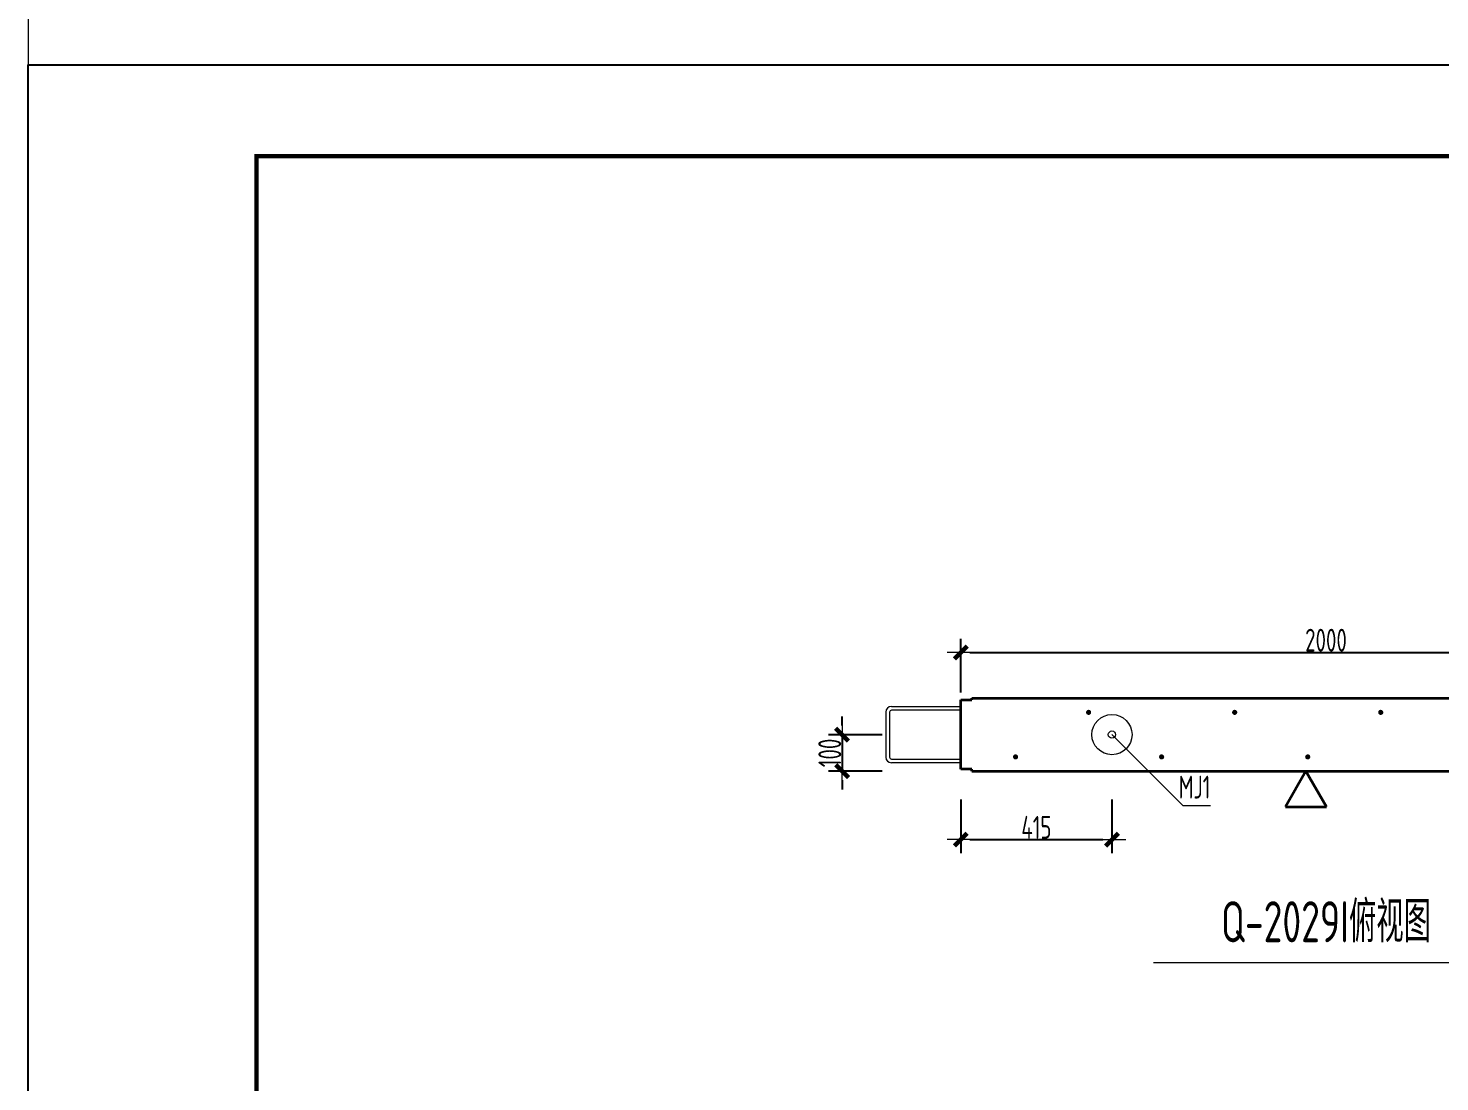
# Model space of a CAD drawing. Extents: x -85320 to 1679916, y -1321939 to 627.
# Drawn here: x 1617540 to 1633000, y -837012 to -825469 of the extents above; entities that cross this region are included whole.
import ezdxf
from ezdxf.enums import TextEntityAlignment as Align

# ---------------------------------------------------------------- set-up
doc = ezdxf.new("R2010")
doc.units = 0
doc.header["$LTSCALE"] = 1000
for name, color, linetype in [('BORDER', 7, 'Continuous'), ('打印线框', 7, 'Continuous'), ('拉模', 7, 'Continuous')]:
    doc.layers.add(name, color=color, linetype=linetype)
for name, color, linetype, lineweight in [('直线', 7, 'Continuous', 18), ('预制墙图名', 7, 'Continuous', 18), ('预制墙埋件', 8, 'Continuous', 18), ('预制墙墙身水平筋', 130, 'Continuous', 18), ('预制墙墙身纵向受力筋', 1, 'Continuous', 18), ('预制墙详图标注', 3, 'Continuous', 18), ('预制墙详图轮廓', 3, 'Continuous', 35)]:
    doc.layers.add(name, color=color, linetype=linetype, lineweight=lineweight)
doc.styles.add('样式 1', font='yjkeng.shx', dxfattribs={"width": 0.7, "bigfont": 'yjkchn.shx'})
doc.styles.add('样式 2', font='yjkeng.shx', dxfattribs={"width": 0.7, "bigfont": 'yjkchn.shx'})
doc.dimstyles.new('盈建科结构', dxfattribs={"dimscale": 100, "dimtxt": 2.5, "dimasz": 1, "dimexe": 1.5, "dimexo": 0.625, "dimgap": 0.1, "dimtad": 1, "dimdec": 0, "dimrnd": 1, "dimzin": 0, "dimdsep": 46, "dimtxsty": '样式 1', "dimblk": '_yjkbk', "dimblk1": 'ARCHTICK', "dimblk2": 'ARCHTICK', "dimcen": 0.09, "dimadec": 0, "dimazin": 0, "dimtfac": 1, "dimtdec": 4, "dimtix": 1, "dimtmove": 2, "dimatfit": 3, "dimfxl": 1, "dimtolj": 1, "dimtzin": 0, "dimarcsym": 0})

# ---------------------------------------------------------------- blocks, each defined once
blk = doc.blocks.new('_yjkbk')
blk.add_line((-1, 0), (1.5, 0))
blk.add_lwpolyline([(-0.7, -0.7, 0.5, 0.5, 0), (0.7, 0.7, 0.5, 0.5, 0)], format="xyseb")
blk = doc.blocks.new('*D1725')
at = {"layer": 'Defpoints', "color": 0, "transparency": 16777216}
for p in [(1626954, -833209), (1626454, -833609), (1626954, -833609)]:
    blk.add_point(p, dxfattribs=at)
at = {"layer": '预制墙详图标注', "color": 0, "lineweight": -2, "transparency": 16777216}
for p, q in [((1626454, -833109), (1626454, -833009)), ((1626891, -833209), (1626304, -833209)), ((1626454, -833209), (1626454, -833609)), ((1626891, -833609), (1626304, -833609)), ((1626454, -833709), (1626454, -833809))]:
    blk.add_line(p, q, dxfattribs=at)
at = {"layer": '预制墙详图标注', "color": 0, "lineweight": -2, "transparency": 16777216, "xscale": 100, "yscale": 100, "zscale": 100}
for p, rotation in [((1626454, -833209), 270), ((1626454, -833609), 90)]:
    blk.add_blockref('_yjkbk', p, dxfattribs=dict(at, rotation=rotation))
at = {"layer": '预制墙详图标注', "color": 0, "transparency": 16777216, "insert": (1626444, -833409), "char_height": 250, "attachment_point": 8, "rotation": 90, "style": '样式 1'}
blk.add_mtext('\\A1;100', dxfattribs=at)
blk = doc.blocks.new('_ArchTick')
at = {"color": 0, "linetype": 'ByBlock', "const_width": 0.4}
blk.add_lwpolyline([(-0.5, -0.5), (0.5, 0.5)], dxfattribs=at)
blk = doc.blocks.new('*D1727')
at = {"layer": 'Defpoints', "color": 0, "transparency": 16777216}
for p in [(1627754, -833859), (1629410, -833859), (1629410, -834359)]:
    blk.add_point(p, dxfattribs=at)
at = {"layer": '预制墙详图标注', "color": 0, "lineweight": -2, "transparency": 16777216}
for p, q in [((1627754, -833921), (1627754, -834509)), ((1629410, -833921), (1629410, -834509)), ((1627854, -834359), (1629310, -834359))]:
    blk.add_line(p, q, dxfattribs=at)
at = {"layer": '预制墙详图标注', "color": 0, "lineweight": -2, "transparency": 16777216, "xscale": 100, "yscale": 100, "zscale": 100, "rotation": 180}
blk.add_blockref('_yjkbk', (1627754, -834359), dxfattribs=at)
at = {"layer": '预制墙详图标注', "color": 0, "lineweight": -2, "transparency": 16777216, "xscale": 100, "yscale": 100, "zscale": 100}
blk.add_blockref('_yjkbk', (1629410, -834359), dxfattribs=at)
at = {"layer": '预制墙详图标注', "color": 0, "transparency": 16777216, "insert": (1628582, -834349), "char_height": 250, "attachment_point": 8, "style": '样式 1'}
blk.add_mtext('\\A1;415', dxfattribs=at)
blk = doc.blocks.new('*D1729')
at = {"layer": 'Defpoints', "color": 0, "transparency": 16777216}
for p in [(1635754, -832309), (1627754, -832809), (1635754, -832809)]:
    blk.add_point(p, dxfattribs=at)
at = {"layer": '预制墙详图标注', "color": 0, "lineweight": -2, "transparency": 16777216}
for p, q in [((1627754, -832746), (1627754, -832159)), ((1635754, -832746), (1635754, -832159)), ((1627854, -832309), (1635654, -832309))]:
    blk.add_line(p, q, dxfattribs=at)
at = {"layer": '预制墙详图标注', "color": 0, "lineweight": -2, "transparency": 16777216, "xscale": 100, "yscale": 100, "zscale": 100, "rotation": 180}
blk.add_blockref('_yjkbk', (1627754, -832309), dxfattribs=at)
at = {"layer": '预制墙详图标注', "color": 0, "lineweight": -2, "transparency": 16777216, "xscale": 100, "yscale": 100, "zscale": 100}
blk.add_blockref('_yjkbk', (1635754, -832309), dxfattribs=at)
at = {"layer": '预制墙详图标注', "color": 0, "transparency": 16777216, "insert": (1631754, -832299), "char_height": 250, "attachment_point": 8, "style": '样式 1'}
blk.add_mtext('\\A1;2000', dxfattribs=at)
blk = doc.blocks.new('图框1')
at = {"layer": 'BORDER', "const_width": 50}
blk.add_lwpolyline([(1377779, -823089), (1377779, -783089), (1433679, -783089), (1433679, -823089)], close=True, dxfattribs=at)
blk = doc.blocks.new('闭口左')
at = {"layer": '预制墙墙身水平筋', "color": 4}
for p, q in [((1032894, -832503), (1032894, -832999)), ((1032934, -832503), (1032934, -832999))]:
    blk.add_line(p, q, dxfattribs=at)
at = {"layer": '预制墙墙身水平筋', "lineweight": 18}
for p, q in [((1032954, -832443), (1033714, -832443)), ((1032954, -832443), (1033714, -832443)), ((1032954, -832443), (1033714, -832443)), ((1032954, -832443), (1033714, -832443)), ((1032954, -832443), (1033714, -832443)), ((1032954, -832443), (1033714, -832443)), ((1032954, -832443), (1033714, -832443)), ((1032954, -832443), (1033714, -832443)), ((1032954, -832443), (1033714, -832443)), ((1032954, -832443), (1033714, -832443)), ((1032954, -832443), (1033714, -832443)), ((1032954, -832443), (1033714, -832443)), ((1032954, -832443), (1033714, -832443)), ((1032954, -832443), (1033714, -832443)), ((1032954, -832443), (1033714, -832443)), ((1033714, -832483), (1032954, -832483)), ((1033714, -832483), (1032954, -832483)), ((1033714, -832483), (1032954, -832483)), ((1033714, -832483), (1032954, -832483)), ((1033714, -832483), (1032954, -832483)), ((1033714, -832483), (1032954, -832483)), ((1033714, -832483), (1032954, -832483)), ((1033714, -832483), (1032954, -832483)), ((1033714, -832483), (1032954, -832483)), ((1033714, -832483), (1032954, -832483)), ((1033714, -832483), (1032954, -832483)), ((1033714, -832483), (1032954, -832483)), ((1033714, -832483), (1032954, -832483)), ((1033714, -832483), (1032954, -832483)), ((1033714, -832483), (1032954, -832483)), ((1032954, -833019), (1033714, -833019)), ((1033714, -833059), (1032954, -833059))]:
    blk.add_line(p, q, dxfattribs=at)
for centre, radius, start, end in [((1032954, -832503), 60, 90, 180), ((1032954, -832503), 60, 90, 180), ((1032954, -832503), 60, 90, 180), ((1032954, -832503), 60, 90, 180), ((1032954, -832503), 60, 90, 180), ((1032954, -832503), 60, 90, 180), ((1032954, -832503), 60, 90, 180), ((1032954, -832503), 60, 90, 180), ((1032954, -832503), 60, 90, 180), ((1032954, -832503), 60, 90, 180), ((1032954, -832503), 60, 90, 180), ((1032954, -832503), 60, 90, 180), ((1032954, -832503), 60, 90, 180), ((1032954, -832503), 60, 90, 180), ((1032954, -832503), 20, 90, 180), ((1032954, -832503), 20, 90, 180), ((1032954, -832503), 20, 90, 180), ((1032954, -832503), 20, 90, 180), ((1032954, -832503), 20, 90, 180), ((1032954, -832503), 20, 90, 180), ((1032954, -832503), 20, 90, 180), ((1032954, -832503), 20, 90, 180), ((1032954, -832503), 20, 90, 180), ((1032954, -832503), 20, 90, 180), ((1032954, -832503), 20, 90, 180), ((1032954, -832503), 20, 90, 180), ((1032954, -832503), 20, 90, 180), ((1032954, -832503), 20, 90, 180), ((1032954, -832999), 60, 180, 270), ((1032954, -832999), 20, 180, 270)]:
    blk.add_arc(centre, radius, start, end, dxfattribs=at)

msp = doc.modelspace()

# ---------------------------------------------------------------- linework, layer by layer
at = {"layer": '打印线框', "color": 1}
msp.add_lwpolyline([(1617539.787, -867870.959), (1617539.787, -825870.959), (1676939.787, -825870.959), (1676939.787, -867870.959)], close=True, dxfattribs=at)
at = {"layer": '直线', "lineweight": 18}
msp.add_lwpolyline([(1629409.687, -833208.635), (1630184.687, -833983.635), (1630487.572, -833983.635)], dxfattribs=at)
at = {"layer": '预制墙图名', "lineweight": 18}
msp.add_line((1629864.427, -835706.095), (1633642.946, -835706.095), dxfattribs=at)
at = {"layer": '预制墙埋件', "lineweight": 18}
for radius in [220, 40]:
    msp.add_circle((1629409.687, -833208.635), radius, dxfattribs=at)
at = {"layer": '预制墙墙身水平筋', "color": 4}
msp.add_lwpolyline([(1380116.859, -811851.87), (1617539.787, -811851.87), (1617539.787, -889482.118), (1380116.859, -889482.118)], close=True, dxfattribs=at)
at = {"layer": '预制墙墙身纵向受力筋', "lineweight": 18, "const_width": 28}
for points in [[(1629167.687, -832964.635, 1), (1629139.687, -832964.635, 1)], [(1630767.687, -832964.635, 1), (1630739.687, -832964.635, 1)], [(1632367.687, -832964.635, 1), (1632339.687, -832964.635, 1)], [(1628367.687, -833452.635, 1), (1628339.687, -833452.635, 1)], [(1629967.687, -833452.635, 1), (1629939.687, -833452.635, 1)], [(1631567.687, -833452.635, 1), (1631539.687, -833452.635, 1)]]:
    msp.add_lwpolyline(points, format="xyb", close=True, dxfattribs=at)
at = {"layer": '预制墙详图标注', "lineweight": 35}
for p, q in [((1631534.687, -833608.635), (1631309.687, -833998.347)), ((1631534.687, -833608.635), (1631759.687, -833998.347)), ((1631309.687, -833998.347), (1631759.687, -833998.347))]:
    msp.add_line(p, q, dxfattribs=at)
at = {"layer": '预制墙详图轮廓', "lineweight": 35}
for p, q in [((1627753.687, -833588.635), (1627753.687, -832828.635)), ((1627753.687, -832828.635), (1627873.687, -832828.635)), ((1627873.687, -832808.635), (1635633.687, -832808.635)), ((1627873.687, -832828.635), (1627873.687, -832808.635)), ((1627873.687, -833588.635), (1627753.687, -833588.635)), ((1627873.687, -833608.635), (1627873.687, -833588.635)), ((1627873.687, -833608.635), (1635633.687, -833608.635))]:
    msp.add_line(p, q, dxfattribs=at)

# ---------------------------------------------------------------- block references
at = {"layer": '拉模', "color": 3}
msp.add_blockref('图框1', (242260.838, -43782.264), dxfattribs=at)
at = {"layer": '预制墙墙身水平筋', "color": 4}
msp.add_blockref('闭口左', (594039.316, -457.788), dxfattribs=at)

# ---------------------------------------------------------------- texts
at = {"layer": '直线', "linetype": 'Continuous', "style": '样式 1', "width": 0.7}
msp.add_text('MJ1', height=250, dxfattribs=at).set_placement((1630487.572, -833983.635), align=Align.BOTTOM_RIGHT)
at = {"layer": '预制墙图名', "linetype": 'Continuous', "style": '样式 2', "width": 0.7}
msp.add_text('Q-2029I俯视图', height=450, dxfattribs=at).set_placement((1631753.687, -835618.635), align=Align.BOTTOM_CENTER)

# ---------------------------------------------------------------- dimensions: what is measured, and where the dimension line sits
at = {"layer": '预制墙详图标注'}
for p1, p2, distance, picture, middle in [((1627753.687, -832808.635), (1635753.687, -832808.635), 500, '*D1729', (1631753.687, -832173.635)), ((1626953.687, -833208.635), (1626953.687, -833608.635), -500, '*D1725', (1626318.687, -833408.635)), ((1627753.687, -833858.635), (1629409.687, -833858.635), -500, '*D1727', (1628581.687, -834223.635))]:
    dim = msp.add_aligned_dim(p1=p1, p2=p2, distance=distance, dimstyle='盈建科结构', override={"dimscale": 100, "dimtxt": 2.5, "dimasz": 1, "dimexe": 1.5, "dimexo": 0.625, "dimgap": 0.1, "dimtad": 1, "dimlfac": 0.25, "dimrnd": 5, "dimdle": 0, "dimtix": 1, "dimfxlon": 0}, dxfattribs=at)
    dim.commit()
    dim.dimension.update_dxf_attribs({"geometry": picture, "text_midpoint": middle})

doc.saveas('drawing.dxf')
